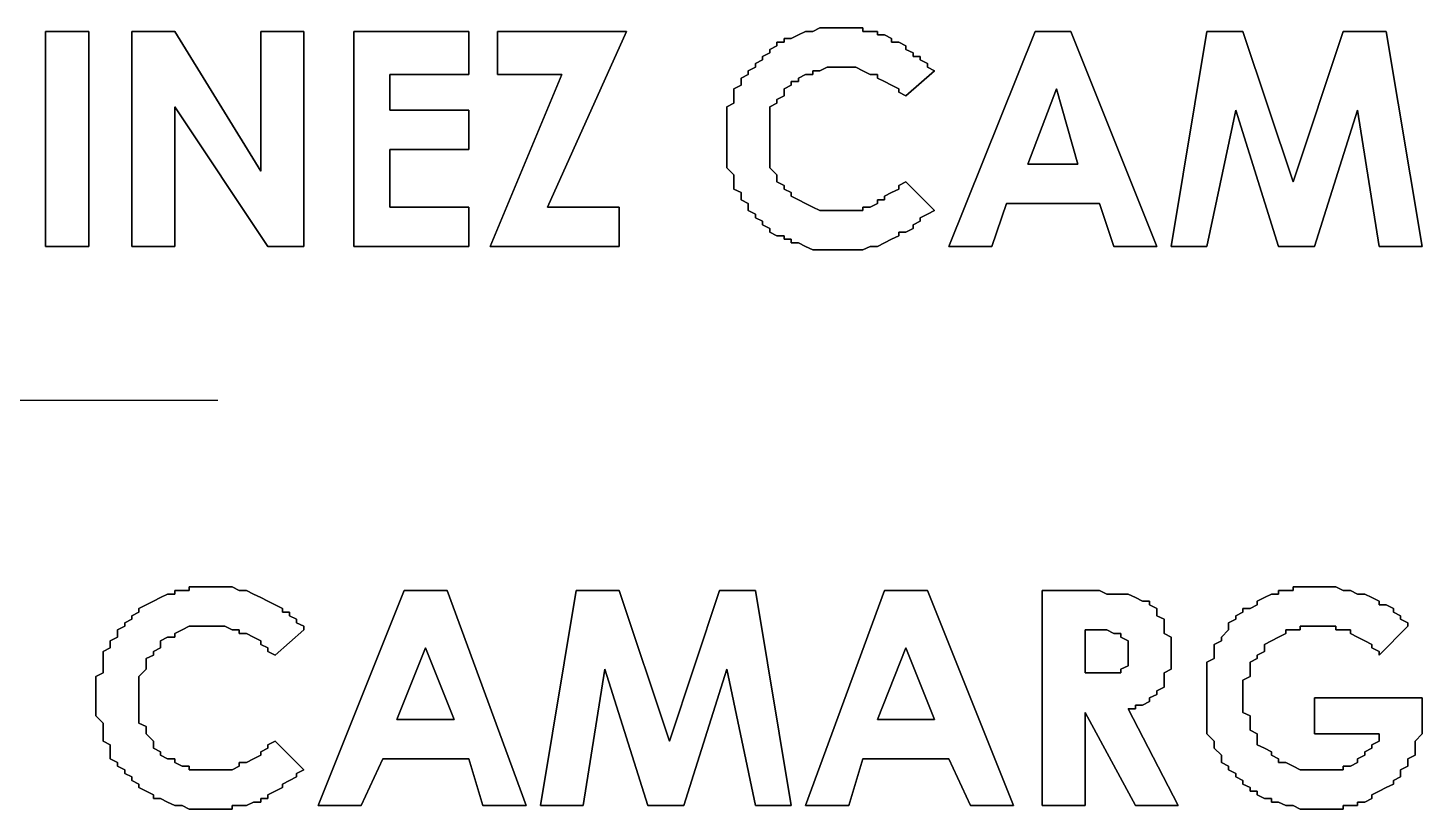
# Model space of a CAD drawing. Header units: metres. Extents: x 2.9 to 42.8, y 1.7 to 28.7.
# Drawn here: x 39.735 to 40.421, y 4.953 to 5.338 of the extents above; entities that cross this region are included whole.
import ezdxf

# ---------------------------------------------------------------- set-up
doc = ezdxf.new("R2010")
doc.units = ezdxf.units.M
doc.layers.add('AMARILLO', color=2, linetype='Continuous')
doc.layers.add('NEGRO', color=7, linetype='Continuous')

msp = doc.modelspace()

# ---------------------------------------------------------------- linework, layer by layer
at = {"layer": 'AMARILLO', "lineweight": -3}
msp.add_lwpolyline([(39.8286, 5.1541), (38.5233, 5.1541)], dxfattribs=at)
at = {"layer": 'NEGRO', "lineweight": -3}
for points in [[(39.7439, 5.3358), (39.7439, 5.2299), (39.7439, 5.3358)], [(39.7651, 5.3358), (39.7439, 5.3358), (39.7651, 5.3358)], [(39.7651, 5.2299), (39.7651, 5.3358), (39.7651, 5.2299)], [(39.7863, 5.3358), (39.7863, 5.2299), (39.7863, 5.3358)], [(39.8074, 5.3358), (39.7863, 5.3358), (39.8074, 5.3358)], [(39.8498, 5.267), (39.8074, 5.3358), (39.8498, 5.267)], [(39.8709, 5.3358), (39.8498, 5.3358), (39.8709, 5.3358)], [(39.8498, 5.3358), (39.8498, 5.267), (39.8498, 5.3358)], [(39.8709, 5.2299), (39.8709, 5.3358), (39.8709, 5.2299)], [(39.8956, 5.3358), (39.8956, 5.2299), (39.8956, 5.3358)], [(39.9521, 5.3358), (39.8956, 5.3358), (39.9521, 5.3358)], [(39.9521, 5.3146), (39.9521, 5.3358), (39.9521, 5.3146)], [(39.9662, 5.3358), (39.9662, 5.3146), (39.9662, 5.3358)], [(40.0297, 5.3358), (39.9662, 5.3358), (40.0297, 5.3358)], [(39.9909, 5.2493), (40.0297, 5.3358), (39.9909, 5.2493)], [(40.1108, 5.3322), (40.1073, 5.3322), (40.1108, 5.3322)], [(40.1073, 5.3322), (40.1073, 5.3305), (40.1073, 5.3322)], [(40.1144, 5.334), (40.1108, 5.3322), (40.1144, 5.334)], [(40.1179, 5.3358), (40.1144, 5.334), (40.1179, 5.3358)], [(40.1214, 5.3358), (40.1179, 5.3358), (40.1214, 5.3358)], [(40.1249, 5.3375), (40.1214, 5.3358), (40.1249, 5.3375)], [(40.1285, 5.3375), (40.1249, 5.3375), (40.1285, 5.3375)], [(40.132, 5.3375), (40.1285, 5.3375), (40.132, 5.3375)], [(40.1355, 5.3375), (40.132, 5.3375), (40.1355, 5.3375)], [(40.1391, 5.3375), (40.1355, 5.3375), (40.1391, 5.3375)], [(40.1426, 5.3375), (40.1391, 5.3375), (40.1426, 5.3375)], [(40.1461, 5.3375), (40.1426, 5.3375), (40.1461, 5.3375)], [(40.1461, 5.3358), (40.1461, 5.3375), (40.1461, 5.3358)], [(40.1496, 5.3358), (40.1461, 5.3358), (40.1496, 5.3358)], [(40.1532, 5.3358), (40.1496, 5.3358), (40.1532, 5.3358)], [(40.1532, 5.334), (40.1532, 5.3358), (40.1532, 5.334)], [(40.1567, 5.334), (40.1532, 5.334), (40.1567, 5.334)], [(40.1602, 5.3322), (40.1567, 5.334), (40.1602, 5.3322)], [(40.1602, 5.3305), (40.1602, 5.3322), (40.1602, 5.3305)], [(40.2308, 5.3358), (40.1884, 5.2299), (40.2308, 5.3358)], [(40.2484, 5.3358), (40.2308, 5.3358), (40.2484, 5.3358)], [(40.2907, 5.2299), (40.2484, 5.3358), (40.2907, 5.2299)], [(40.3154, 5.3358), (40.2978, 5.2299), (40.3154, 5.3358)], [(40.3331, 5.3358), (40.3154, 5.3358), (40.3331, 5.3358)], [(40.3578, 5.2617), (40.3331, 5.3358), (40.3578, 5.2617)], [(40.3825, 5.3358), (40.3578, 5.2617), (40.3825, 5.3358)], [(40.4036, 5.3358), (40.3825, 5.3358), (40.4036, 5.3358)], [(40.4213, 5.2299), (40.4036, 5.3358), (40.4213, 5.2299)], [(40.1003, 5.3252), (40.0967, 5.3234), (40.1003, 5.3252)], [(40.1038, 5.3287), (40.1003, 5.3269), (40.1038, 5.3287)], [(40.1003, 5.3269), (40.1003, 5.3252), (40.1003, 5.3269)], [(40.1073, 5.3305), (40.1038, 5.3305), (40.1073, 5.3305)], [(40.1038, 5.3305), (40.1038, 5.3287), (40.1038, 5.3305)], [(40.1637, 5.3305), (40.1602, 5.3305), (40.1637, 5.3305)], [(40.1673, 5.3287), (40.1637, 5.3305), (40.1673, 5.3287)], [(40.1673, 5.3269), (40.1673, 5.3287), (40.1673, 5.3269)], [(40.1708, 5.3252), (40.1673, 5.3269), (40.1708, 5.3252)], [(40.1708, 5.3234), (40.1708, 5.3252), (40.1708, 5.3234)], [(40.0932, 5.3181), (40.0897, 5.3164), (40.0932, 5.3181)], [(40.0967, 5.3217), (40.0932, 5.3199), (40.0967, 5.3217)], [(40.0932, 5.3199), (40.0932, 5.3181), (40.0932, 5.3199)], [(40.0967, 5.3234), (40.0967, 5.3217), (40.0967, 5.3234)], [(40.1249, 5.3164), (40.1285, 5.3181), (40.1249, 5.3164)], [(40.1285, 5.3181), (40.132, 5.3181), (40.1285, 5.3181)], [(40.132, 5.3181), (40.1355, 5.3181), (40.132, 5.3181)], [(40.1355, 5.3181), (40.1391, 5.3181), (40.1355, 5.3181)], [(40.1391, 5.3181), (40.1426, 5.3181), (40.1391, 5.3181)], [(40.1426, 5.3181), (40.1461, 5.3164), (40.1426, 5.3181)], [(40.1743, 5.3234), (40.1708, 5.3234), (40.1743, 5.3234)], [(40.1743, 5.3217), (40.1743, 5.3234), (40.1743, 5.3217)], [(40.1779, 5.3199), (40.1743, 5.3217), (40.1779, 5.3199)], [(40.1779, 5.3181), (40.1779, 5.3199), (40.1779, 5.3181)], [(40.1814, 5.3164), (40.1779, 5.3181), (40.1814, 5.3164)], [(39.9133, 5.297), (39.9133, 5.3146), (39.9133, 5.297)], [(39.9133, 5.3146), (39.9521, 5.3146), (39.9133, 5.3146)], [(39.9979, 5.3146), (39.9627, 5.2299), (39.9979, 5.3146)], [(39.9662, 5.3146), (39.9979, 5.3146), (39.9662, 5.3146)], [(40.0897, 5.3146), (40.0861, 5.3128), (40.0897, 5.3146)], [(40.0861, 5.3128), (40.0861, 5.3111), (40.0861, 5.3128)], [(40.0861, 5.3111), (40.0861, 5.3093), (40.0861, 5.3111)], [(40.0897, 5.3164), (40.0897, 5.3146), (40.0897, 5.3164)], [(40.1108, 5.3093), (40.1108, 5.3111), (40.1108, 5.3093)], [(40.1108, 5.3111), (40.1144, 5.3111), (40.1108, 5.3111)], [(40.1144, 5.3128), (40.1179, 5.3146), (40.1144, 5.3128)], [(40.1144, 5.3111), (40.1144, 5.3128), (40.1144, 5.3111)], [(40.1179, 5.3146), (40.1214, 5.3146), (40.1179, 5.3146)], [(40.1214, 5.3146), (40.1214, 5.3164), (40.1214, 5.3146)], [(40.1214, 5.3164), (40.1249, 5.3164), (40.1214, 5.3164)], [(40.1461, 5.3164), (40.1496, 5.3146), (40.1461, 5.3164)], [(40.1496, 5.3146), (40.1532, 5.3146), (40.1496, 5.3146)], [(40.1532, 5.3146), (40.1532, 5.3128), (40.1532, 5.3146)], [(40.1532, 5.3128), (40.1567, 5.3111), (40.1532, 5.3128)], [(40.1567, 5.3111), (40.1602, 5.3093), (40.1567, 5.3111)], [(40.1673, 5.304), (40.1814, 5.3164), (40.1673, 5.304)], [(40.0861, 5.3093), (40.0826, 5.3075), (40.0861, 5.3093)], [(40.0826, 5.3075), (40.0826, 5.3058), (40.0826, 5.3075)], [(40.0826, 5.3058), (40.0826, 5.3022), (40.0826, 5.3058)], [(40.1038, 5.3022), (40.1073, 5.304), (40.1038, 5.3022)], [(40.1073, 5.3075), (40.1108, 5.3093), (40.1073, 5.3075)], [(40.1073, 5.3058), (40.1073, 5.3075), (40.1073, 5.3058)], [(40.1073, 5.304), (40.1073, 5.3058), (40.1073, 5.304)], [(40.1602, 5.3093), (40.1637, 5.3075), (40.1602, 5.3093)], [(40.1637, 5.3075), (40.1637, 5.3058), (40.1637, 5.3075)], [(40.1637, 5.3058), (40.1673, 5.304), (40.1637, 5.3058)], [(40.2273, 5.2705), (40.2414, 5.3075), (40.2273, 5.2705)], [(40.2414, 5.3075), (40.2519, 5.2705), (40.2414, 5.3075)], [(39.8074, 5.2299), (39.8074, 5.2987), (39.8074, 5.2299)], [(39.8074, 5.2987), (39.8533, 5.2299), (39.8074, 5.2987)], [(40.0826, 5.3005), (40.0791, 5.2987), (40.0826, 5.3005)], [(40.0791, 5.2987), (40.0791, 5.2952), (40.0791, 5.2987)], [(40.0826, 5.3022), (40.0826, 5.3005), (40.0826, 5.3022)], [(40.1003, 5.2987), (40.1038, 5.3005), (40.1003, 5.2987)], [(40.1003, 5.2952), (40.1003, 5.2987), (40.1003, 5.2952)], [(40.1038, 5.3005), (40.1038, 5.3022), (40.1038, 5.3005)], [(39.9521, 5.297), (39.9133, 5.297), (39.9521, 5.297)], [(39.9521, 5.2776), (39.9521, 5.297), (39.9521, 5.2776)], [(40.0791, 5.2952), (40.0791, 5.2934), (40.0791, 5.2952)], [(40.0791, 5.2934), (40.0791, 5.2899), (40.0791, 5.2934)], [(40.1003, 5.2934), (40.1003, 5.2952), (40.1003, 5.2934)], [(40.1003, 5.2917), (40.1003, 5.2934), (40.1003, 5.2917)], [(40.1003, 5.2881), (40.1003, 5.2917), (40.1003, 5.2881)], [(40.3154, 5.2299), (40.3296, 5.297), (40.3154, 5.2299)], [(40.3296, 5.297), (40.3507, 5.2299), (40.3296, 5.297)], [(40.3684, 5.2299), (40.3895, 5.297), (40.3684, 5.2299)], [(40.3895, 5.297), (40.4001, 5.2299), (40.3895, 5.297)], [(40.0791, 5.2899), (40.0791, 5.2881), (40.0791, 5.2899)], [(40.0791, 5.2881), (40.0791, 5.2864), (40.0791, 5.2881)], [(40.0791, 5.2864), (40.0791, 5.2828), (40.0791, 5.2864)], [(40.1003, 5.2864), (40.1003, 5.2881), (40.1003, 5.2864)], [(40.1003, 5.2846), (40.1003, 5.2864), (40.1003, 5.2846)], [(40.1003, 5.2828), (40.1003, 5.2846), (40.1003, 5.2828)], [(39.9133, 5.2493), (39.9133, 5.2776), (39.9133, 5.2493)], [(39.9133, 5.2776), (39.9521, 5.2776), (39.9133, 5.2776)], [(40.0791, 5.2828), (40.0791, 5.2811), (40.0791, 5.2828)], [(40.0791, 5.2811), (40.0791, 5.2776), (40.0791, 5.2811)], [(40.0791, 5.2776), (40.0791, 5.2758), (40.0791, 5.2776)], [(40.1003, 5.2811), (40.1003, 5.2828), (40.1003, 5.2811)], [(40.1003, 5.2776), (40.1003, 5.2811), (40.1003, 5.2776)], [(40.1003, 5.2758), (40.1003, 5.2776), (40.1003, 5.2758)], [(40.0791, 5.2758), (40.0791, 5.2723), (40.0791, 5.2758)], [(40.0791, 5.2723), (40.0791, 5.2705), (40.0791, 5.2723)], [(40.0791, 5.2705), (40.0791, 5.2687), (40.0791, 5.2705)], [(40.1003, 5.2723), (40.1003, 5.2758), (40.1003, 5.2723)], [(40.1003, 5.2705), (40.1003, 5.2723), (40.1003, 5.2705)], [(40.1003, 5.2687), (40.1003, 5.2705), (40.1003, 5.2687)], [(40.2519, 5.2705), (40.2273, 5.2705), (40.2519, 5.2705)], [(40.0791, 5.2687), (40.0826, 5.2652), (40.0791, 5.2687)], [(40.0826, 5.2652), (40.0826, 5.2634), (40.0826, 5.2652)], [(40.0826, 5.2634), (40.0826, 5.2617), (40.0826, 5.2634)], [(40.1038, 5.2652), (40.1003, 5.2687), (40.1038, 5.2652)], [(40.1038, 5.2634), (40.1038, 5.2652), (40.1038, 5.2634)], [(40.1038, 5.2617), (40.1038, 5.2634), (40.1038, 5.2617)], [(40.0826, 5.2617), (40.0826, 5.2582), (40.0826, 5.2617)], [(40.0826, 5.2582), (40.0861, 5.2564), (40.0826, 5.2582)], [(40.0861, 5.2564), (40.0861, 5.2546), (40.0861, 5.2564)], [(40.1073, 5.2599), (40.1038, 5.2617), (40.1073, 5.2599)], [(40.1073, 5.2582), (40.1073, 5.2599), (40.1073, 5.2582)], [(40.1108, 5.2564), (40.1073, 5.2582), (40.1108, 5.2564)], [(40.1108, 5.2546), (40.1108, 5.2564), (40.1108, 5.2546)], [(40.1602, 5.2564), (40.1567, 5.2546), (40.1602, 5.2564)], [(40.1637, 5.2582), (40.1602, 5.2564), (40.1637, 5.2582)], [(40.1673, 5.2617), (40.1637, 5.2599), (40.1673, 5.2617)], [(40.1637, 5.2599), (40.1637, 5.2582), (40.1637, 5.2599)], [(40.1814, 5.2476), (40.1673, 5.2617), (40.1814, 5.2476)], [(39.9521, 5.2493), (39.9133, 5.2493), (39.9521, 5.2493)], [(39.9521, 5.2299), (39.9521, 5.2493), (39.9521, 5.2299)], [(40.0262, 5.2493), (39.9909, 5.2493), (40.0262, 5.2493)], [(40.0262, 5.2299), (40.0262, 5.2493), (40.0262, 5.2299)], [(40.0861, 5.2546), (40.0861, 5.2529), (40.0861, 5.2546)], [(40.0861, 5.2529), (40.0897, 5.2511), (40.0861, 5.2529)], [(40.0897, 5.2511), (40.0897, 5.2493), (40.0897, 5.2511)], [(40.0897, 5.2493), (40.0897, 5.2476), (40.0897, 5.2493)], [(40.1144, 5.2529), (40.1108, 5.2546), (40.1144, 5.2529)], [(40.1179, 5.2511), (40.1144, 5.2529), (40.1179, 5.2511)], [(40.1214, 5.2493), (40.1179, 5.2511), (40.1214, 5.2493)], [(40.1249, 5.2476), (40.1214, 5.2493), (40.1249, 5.2476)], [(40.1496, 5.2493), (40.1461, 5.2493), (40.1496, 5.2493)], [(40.1461, 5.2493), (40.1461, 5.2476), (40.1461, 5.2493)], [(40.1532, 5.2511), (40.1496, 5.2493), (40.1532, 5.2511)], [(40.1567, 5.2529), (40.1532, 5.2529), (40.1567, 5.2529)], [(40.1532, 5.2529), (40.1532, 5.2511), (40.1532, 5.2529)], [(40.1567, 5.2546), (40.1567, 5.2529), (40.1567, 5.2546)], [(40.2096, 5.2299), (40.2167, 5.2511), (40.2096, 5.2299)], [(40.2167, 5.2511), (40.2625, 5.2511), (40.2167, 5.2511)], [(40.2625, 5.2511), (40.2696, 5.2299), (40.2625, 5.2511)], [(40.0897, 5.2476), (40.0932, 5.2458), (40.0897, 5.2476)], [(40.0932, 5.2458), (40.0932, 5.244), (40.0932, 5.2458)], [(40.0932, 5.244), (40.0967, 5.2423), (40.0932, 5.244)], [(40.0967, 5.2423), (40.0967, 5.2405), (40.0967, 5.2423)], [(40.1285, 5.2476), (40.1249, 5.2476), (40.1285, 5.2476)], [(40.132, 5.2476), (40.1285, 5.2476), (40.132, 5.2476)], [(40.1355, 5.2476), (40.132, 5.2476), (40.1355, 5.2476)], [(40.1391, 5.2476), (40.1355, 5.2476), (40.1391, 5.2476)], [(40.1426, 5.2476), (40.1391, 5.2476), (40.1426, 5.2476)], [(40.1461, 5.2476), (40.1426, 5.2476), (40.1461, 5.2476)], [(40.1708, 5.2405), (40.1743, 5.2423), (40.1708, 5.2405)], [(40.1743, 5.244), (40.1779, 5.2458), (40.1743, 5.244)], [(40.1743, 5.2423), (40.1743, 5.244), (40.1743, 5.2423)], [(40.1779, 5.2458), (40.1814, 5.2476), (40.1779, 5.2458)], [(40.0967, 5.2405), (40.1003, 5.2387), (40.0967, 5.2405)], [(40.1003, 5.2387), (40.1003, 5.237), (40.1003, 5.2387)], [(40.1003, 5.237), (40.1038, 5.2352), (40.1003, 5.237)], [(40.1637, 5.2352), (40.1637, 5.237), (40.1637, 5.2352)], [(40.1637, 5.237), (40.1673, 5.237), (40.1637, 5.237)], [(40.1673, 5.237), (40.1708, 5.2387), (40.1673, 5.237)], [(40.1708, 5.2387), (40.1708, 5.2405), (40.1708, 5.2387)], [(39.7439, 5.2299), (39.7651, 5.2299), (39.7439, 5.2299)], [(39.7863, 5.2299), (39.8074, 5.2299), (39.7863, 5.2299)], [(39.8533, 5.2299), (39.8709, 5.2299), (39.8533, 5.2299)], [(39.8956, 5.2299), (39.9521, 5.2299), (39.8956, 5.2299)], [(39.9627, 5.2299), (40.0262, 5.2299), (39.9627, 5.2299)], [(40.1038, 5.2352), (40.1073, 5.2352), (40.1038, 5.2352)], [(40.1073, 5.2352), (40.1073, 5.2335), (40.1073, 5.2352)], [(40.1073, 5.2335), (40.1108, 5.2335), (40.1073, 5.2335)], [(40.1108, 5.2335), (40.1108, 5.2317), (40.1108, 5.2335)], [(40.1108, 5.2317), (40.1144, 5.2317), (40.1108, 5.2317)], [(40.1144, 5.2317), (40.1179, 5.2299), (40.1144, 5.2317)], [(40.1179, 5.2299), (40.1214, 5.2282), (40.1179, 5.2299)], [(40.1461, 5.2282), (40.1496, 5.2299), (40.1461, 5.2282)], [(40.1496, 5.2299), (40.1532, 5.2299), (40.1496, 5.2299)], [(40.1532, 5.2299), (40.1567, 5.2317), (40.1532, 5.2299)], [(40.1567, 5.2317), (40.1602, 5.2335), (40.1567, 5.2317)], [(40.1602, 5.2335), (40.1637, 5.2352), (40.1602, 5.2335)], [(40.1884, 5.2299), (40.2096, 5.2299), (40.1884, 5.2299)], [(40.2696, 5.2299), (40.2907, 5.2299), (40.2696, 5.2299)], [(40.2978, 5.2299), (40.3154, 5.2299), (40.2978, 5.2299)], [(40.3507, 5.2299), (40.3684, 5.2299), (40.3507, 5.2299)], [(40.4001, 5.2299), (40.4213, 5.2299), (40.4001, 5.2299)], [(40.1214, 5.2282), (40.1249, 5.2282), (40.1214, 5.2282)], [(40.1249, 5.2282), (40.1285, 5.2282), (40.1249, 5.2282)], [(40.1285, 5.2282), (40.132, 5.2282), (40.1285, 5.2282)], [(40.132, 5.2282), (40.1355, 5.2282), (40.132, 5.2282)], [(40.1355, 5.2282), (40.1391, 5.2282), (40.1355, 5.2282)], [(40.1391, 5.2282), (40.1426, 5.2282), (40.1391, 5.2282)], [(40.1426, 5.2282), (40.1461, 5.2282), (40.1426, 5.2282)], [(39.8004, 5.0571), (39.7969, 5.0553), (39.8004, 5.0571)], [(39.8039, 5.0588), (39.8004, 5.0571), (39.8039, 5.0588)], [(39.8074, 5.0588), (39.8039, 5.0588), (39.8074, 5.0588)], [(39.811, 5.0606), (39.8074, 5.0606), (39.811, 5.0606)], [(39.8074, 5.0606), (39.8074, 5.0588), (39.8074, 5.0606)], [(39.8145, 5.0606), (39.811, 5.0606), (39.8145, 5.0606)], [(39.818, 5.0624), (39.8145, 5.0624), (39.818, 5.0624)], [(39.8145, 5.0624), (39.8145, 5.0606), (39.8145, 5.0624)], [(39.8216, 5.0624), (39.818, 5.0624), (39.8216, 5.0624)], [(39.8251, 5.0624), (39.8216, 5.0624), (39.8251, 5.0624)], [(39.8286, 5.0624), (39.8251, 5.0624), (39.8286, 5.0624)], [(39.8321, 5.0624), (39.8286, 5.0624), (39.8321, 5.0624)], [(39.8357, 5.0624), (39.8321, 5.0624), (39.8357, 5.0624)], [(39.8392, 5.0606), (39.8357, 5.0624), (39.8392, 5.0606)], [(39.8427, 5.0606), (39.8392, 5.0606), (39.8427, 5.0606)], [(39.8462, 5.0588), (39.8427, 5.0606), (39.8462, 5.0588)], [(39.8498, 5.0571), (39.8462, 5.0588), (39.8498, 5.0571)], [(39.8533, 5.0553), (39.8498, 5.0571), (39.8533, 5.0553)], [(39.9203, 5.0606), (39.878, 4.9548), (39.9203, 5.0606)], [(39.9415, 5.0606), (39.9203, 5.0606), (39.9415, 5.0606)], [(39.9803, 4.9548), (39.9415, 5.0606), (39.9803, 4.9548)], [(40.005, 5.0606), (39.9874, 4.9548), (40.005, 5.0606)], [(40.0262, 5.0606), (40.005, 5.0606), (40.0262, 5.0606)], [(40.0509, 4.9865), (40.0262, 5.0606), (40.0509, 4.9865)], [(40.0756, 5.0606), (40.0509, 4.9865), (40.0756, 5.0606)], [(40.0932, 5.0606), (40.0756, 5.0606), (40.0932, 5.0606)], [(40.1108, 4.9548), (40.0932, 5.0606), (40.1108, 4.9548)], [(40.1567, 5.0606), (40.1179, 4.9548), (40.1567, 5.0606)], [(40.1779, 5.0606), (40.1567, 5.0606), (40.1779, 5.0606)], [(40.2202, 4.9548), (40.1779, 5.0606), (40.2202, 4.9548)], [(40.2343, 5.0606), (40.2343, 4.9548), (40.2343, 5.0606)], [(40.2555, 5.0606), (40.2343, 5.0606), (40.2555, 5.0606)], [(40.259, 5.0606), (40.2555, 5.0606), (40.259, 5.0606)], [(40.2625, 5.0606), (40.259, 5.0606), (40.2625, 5.0606)], [(40.2661, 5.0588), (40.2625, 5.0606), (40.2661, 5.0588)], [(40.2696, 5.0588), (40.2661, 5.0588), (40.2696, 5.0588)], [(40.2731, 5.0588), (40.2696, 5.0588), (40.2731, 5.0588)], [(40.2766, 5.0588), (40.2731, 5.0588), (40.2766, 5.0588)], [(40.2802, 5.0571), (40.2766, 5.0588), (40.2802, 5.0571)], [(40.2837, 5.0553), (40.2802, 5.0571), (40.2837, 5.0553)], [(40.3437, 5.0571), (40.3401, 5.0553), (40.3437, 5.0571)], [(40.3472, 5.0588), (40.3437, 5.0571), (40.3472, 5.0588)], [(40.3507, 5.0588), (40.3472, 5.0588), (40.3507, 5.0588)], [(40.3543, 5.0606), (40.3507, 5.0606), (40.3543, 5.0606)], [(40.3507, 5.0606), (40.3507, 5.0588), (40.3507, 5.0606)], [(40.3578, 5.0606), (40.3543, 5.0606), (40.3578, 5.0606)], [(40.3613, 5.0624), (40.3578, 5.0624), (40.3613, 5.0624)], [(40.3578, 5.0624), (40.3578, 5.0606), (40.3578, 5.0624)], [(40.3648, 5.0624), (40.3613, 5.0624), (40.3648, 5.0624)], [(40.3684, 5.0624), (40.3648, 5.0624), (40.3684, 5.0624)], [(40.3719, 5.0624), (40.3684, 5.0624), (40.3719, 5.0624)], [(40.3754, 5.0624), (40.3719, 5.0624), (40.3754, 5.0624)], [(40.3789, 5.0624), (40.3754, 5.0624), (40.3789, 5.0624)], [(40.3825, 5.0606), (40.3789, 5.0624), (40.3825, 5.0606)], [(40.386, 5.0606), (40.3825, 5.0606), (40.386, 5.0606)], [(40.3895, 5.0588), (40.386, 5.0606), (40.3895, 5.0588)], [(40.3931, 5.0588), (40.3895, 5.0588), (40.3931, 5.0588)], [(40.3966, 5.0571), (40.3931, 5.0588), (40.3966, 5.0571)], [(40.4001, 5.0553), (40.3966, 5.0571), (40.4001, 5.0553)], [(39.7933, 5.0535), (39.7898, 5.0518), (39.7933, 5.0535)], [(39.7898, 5.0518), (39.7898, 5.05), (39.7898, 5.0518)], [(39.7969, 5.0553), (39.7933, 5.0535), (39.7969, 5.0553)], [(39.8568, 5.0535), (39.8533, 5.0553), (39.8568, 5.0535)], [(39.8604, 5.0518), (39.8568, 5.0535), (39.8604, 5.0518)], [(39.8604, 5.05), (39.8604, 5.0518), (39.8604, 5.05)], [(40.2872, 5.0553), (40.2837, 5.0553), (40.2872, 5.0553)], [(40.2872, 5.0535), (40.2872, 5.0553), (40.2872, 5.0535)], [(40.2907, 5.0518), (40.2872, 5.0535), (40.2907, 5.0518)], [(40.2907, 5.05), (40.2907, 5.0518), (40.2907, 5.05)], [(40.3366, 5.0518), (40.3331, 5.0518), (40.3366, 5.0518)], [(40.3331, 5.0518), (40.3331, 5.05), (40.3331, 5.0518)], [(40.3401, 5.0535), (40.3366, 5.0518), (40.3401, 5.0535)], [(40.3401, 5.0553), (40.3401, 5.0535), (40.3401, 5.0553)], [(40.4001, 5.0535), (40.4001, 5.0553), (40.4001, 5.0535)], [(40.4036, 5.0535), (40.4001, 5.0535), (40.4036, 5.0535)], [(40.4072, 5.0518), (40.4036, 5.0535), (40.4072, 5.0518)], [(40.4072, 5.05), (40.4072, 5.0518), (40.4072, 5.05)], [(39.7863, 5.0465), (39.7828, 5.0447), (39.7863, 5.0465)], [(39.7828, 5.0447), (39.7828, 5.043), (39.7828, 5.0447)], [(39.7898, 5.05), (39.7863, 5.0482), (39.7898, 5.05)], [(39.7863, 5.0482), (39.7863, 5.0465), (39.7863, 5.0482)], [(39.8639, 5.05), (39.8604, 5.05), (39.8639, 5.05)], [(39.8639, 5.0482), (39.8639, 5.05), (39.8639, 5.0482)], [(39.8674, 5.0465), (39.8639, 5.0482), (39.8674, 5.0465)], [(39.8674, 5.0447), (39.8674, 5.0465), (39.8674, 5.0447)], [(39.8709, 5.043), (39.8674, 5.0447), (39.8709, 5.043)], [(40.2907, 5.0482), (40.2907, 5.05), (40.2907, 5.0482)], [(40.2943, 5.0465), (40.2907, 5.0482), (40.2943, 5.0465)], [(40.2943, 5.0447), (40.2943, 5.0465), (40.2943, 5.0447)], [(40.2943, 5.043), (40.2943, 5.0447), (40.2943, 5.043)], [(40.3296, 5.0465), (40.326, 5.0447), (40.3296, 5.0465)], [(40.326, 5.0447), (40.326, 5.043), (40.326, 5.0447)], [(40.3331, 5.05), (40.3296, 5.0482), (40.3331, 5.05)], [(40.3296, 5.0482), (40.3296, 5.0465), (40.3296, 5.0482)], [(40.4107, 5.0482), (40.4072, 5.05), (40.4107, 5.0482)], [(40.4107, 5.0465), (40.4107, 5.0482), (40.4107, 5.0465)], [(40.4142, 5.0447), (40.4107, 5.0465), (40.4142, 5.0447)], [(40.4142, 5.043), (40.4142, 5.0447), (40.4142, 5.043)], [(39.7792, 5.0377), (39.7757, 5.0359), (39.7792, 5.0377)], [(39.7828, 5.043), (39.7792, 5.0412), (39.7828, 5.043)], [(39.7792, 5.0412), (39.7792, 5.0394), (39.7792, 5.0412)], [(39.7792, 5.0394), (39.7792, 5.0377), (39.7792, 5.0394)], [(39.8004, 5.0359), (39.8039, 5.0377), (39.8004, 5.0359)], [(39.8039, 5.0377), (39.8074, 5.0377), (39.8039, 5.0377)], [(39.8074, 5.0394), (39.811, 5.0412), (39.8074, 5.0394)], [(39.8074, 5.0377), (39.8074, 5.0394), (39.8074, 5.0377)], [(39.811, 5.0412), (39.8145, 5.043), (39.811, 5.0412)], [(39.8145, 5.043), (39.818, 5.043), (39.8145, 5.043)], [(39.818, 5.043), (39.8216, 5.043), (39.818, 5.043)], [(39.8216, 5.043), (39.8251, 5.043), (39.8216, 5.043)], [(39.8251, 5.043), (39.8286, 5.043), (39.8251, 5.043)], [(39.8286, 5.043), (39.8321, 5.043), (39.8286, 5.043)], [(39.8321, 5.043), (39.8357, 5.0412), (39.8321, 5.043)], [(39.8357, 5.0412), (39.8392, 5.0412), (39.8357, 5.0412)], [(39.8392, 5.0412), (39.8392, 5.0394), (39.8392, 5.0412)], [(39.8392, 5.0394), (39.8427, 5.0394), (39.8392, 5.0394)], [(39.8427, 5.0394), (39.8462, 5.0377), (39.8427, 5.0394)], [(39.8462, 5.0377), (39.8498, 5.0359), (39.8462, 5.0377)], [(39.8568, 5.0288), (39.8709, 5.0412), (39.8568, 5.0288)], [(39.8709, 5.0412), (39.8709, 5.043), (39.8709, 5.0412)], [(40.2555, 5.02), (40.2555, 5.0412), (40.2555, 5.02)], [(40.2555, 5.0412), (40.2625, 5.0412), (40.2555, 5.0412)], [(40.2625, 5.0412), (40.2661, 5.0412), (40.2625, 5.0412)], [(40.2661, 5.0412), (40.2696, 5.0394), (40.2661, 5.0412)], [(40.2696, 5.0394), (40.2731, 5.0394), (40.2696, 5.0394)], [(40.2731, 5.0394), (40.2731, 5.0377), (40.2731, 5.0394)], [(40.2731, 5.0377), (40.2766, 5.0359), (40.2731, 5.0377)], [(40.2943, 5.0394), (40.2943, 5.043), (40.2943, 5.0394)], [(40.2978, 5.0377), (40.2943, 5.0394), (40.2978, 5.0377)], [(40.2978, 5.0359), (40.2978, 5.0377), (40.2978, 5.0359)], [(40.326, 5.0412), (40.3225, 5.0377), (40.326, 5.0412)], [(40.3225, 5.0377), (40.3225, 5.0359), (40.3225, 5.0377)], [(40.326, 5.043), (40.326, 5.0412), (40.326, 5.043)], [(40.3472, 5.0359), (40.3507, 5.0377), (40.3472, 5.0359)], [(40.3507, 5.0377), (40.3543, 5.0394), (40.3507, 5.0377)], [(40.3543, 5.0394), (40.3543, 5.0412), (40.3543, 5.0394)], [(40.3543, 5.0412), (40.3578, 5.0412), (40.3543, 5.0412)], [(40.3578, 5.0412), (40.3613, 5.0412), (40.3578, 5.0412)], [(40.3613, 5.0412), (40.3613, 5.043), (40.3613, 5.0412)], [(40.3613, 5.043), (40.3648, 5.043), (40.3613, 5.043)], [(40.3648, 5.043), (40.3684, 5.043), (40.3648, 5.043)], [(40.3684, 5.043), (40.3719, 5.043), (40.3684, 5.043)], [(40.3719, 5.043), (40.3754, 5.043), (40.3719, 5.043)], [(40.3754, 5.043), (40.3789, 5.043), (40.3754, 5.043)], [(40.3789, 5.043), (40.3789, 5.0412), (40.3789, 5.043)], [(40.3789, 5.0412), (40.3825, 5.0412), (40.3789, 5.0412)], [(40.3825, 5.0412), (40.386, 5.0412), (40.3825, 5.0412)], [(40.386, 5.0412), (40.386, 5.0394), (40.386, 5.0412)], [(40.386, 5.0394), (40.3895, 5.0377), (40.386, 5.0394)], [(40.3895, 5.0377), (40.3931, 5.0359), (40.3895, 5.0377)], [(40.4001, 5.0288), (40.4142, 5.043), (40.4001, 5.0288)], [(39.7757, 5.0324), (39.7722, 5.0306), (39.7757, 5.0324)], [(39.7722, 5.0306), (39.7722, 5.0271), (39.7722, 5.0306)], [(39.7757, 5.0359), (39.7757, 5.0341), (39.7757, 5.0359)], [(39.7757, 5.0341), (39.7757, 5.0324), (39.7757, 5.0341)], [(39.7969, 5.0306), (39.8004, 5.0324), (39.7969, 5.0306)], [(39.7969, 5.0288), (39.7969, 5.0306), (39.7969, 5.0288)], [(39.8004, 5.0341), (39.8004, 5.0359), (39.8004, 5.0341)], [(39.8004, 5.0324), (39.8004, 5.0341), (39.8004, 5.0324)], [(39.8498, 5.0359), (39.8498, 5.0341), (39.8498, 5.0359)], [(39.8498, 5.0341), (39.8533, 5.0324), (39.8498, 5.0341)], [(39.8533, 5.0324), (39.8533, 5.0306), (39.8533, 5.0324)], [(39.8533, 5.0306), (39.8568, 5.0288), (39.8533, 5.0306)], [(39.9168, 4.9971), (39.9309, 5.0324), (39.9168, 4.9971)], [(39.9309, 5.0324), (39.945, 4.9971), (39.9309, 5.0324)], [(40.1532, 4.9971), (40.1673, 5.0324), (40.1532, 4.9971)], [(40.1673, 5.0324), (40.1814, 4.9971), (40.1673, 5.0324)], [(40.2766, 5.0359), (40.2766, 5.0341), (40.2766, 5.0359)], [(40.2766, 5.0341), (40.2766, 5.0324), (40.2766, 5.0341)], [(40.2766, 5.0324), (40.2766, 5.0306), (40.2766, 5.0324)], [(40.2766, 5.0306), (40.2766, 5.0271), (40.2766, 5.0306)], [(40.2978, 5.0324), (40.2978, 5.0359), (40.2978, 5.0324)], [(40.2978, 5.0306), (40.2978, 5.0324), (40.2978, 5.0306)], [(40.2978, 5.0288), (40.2978, 5.0306), (40.2978, 5.0288)], [(40.3225, 5.0359), (40.319, 5.0341), (40.3225, 5.0359)], [(40.319, 5.0341), (40.319, 5.0324), (40.319, 5.0341)], [(40.319, 5.0324), (40.319, 5.0306), (40.319, 5.0324)], [(40.319, 5.0306), (40.319, 5.0271), (40.319, 5.0306)], [(40.3401, 5.0288), (40.3437, 5.0306), (40.3401, 5.0288)], [(40.3437, 5.0341), (40.3472, 5.0359), (40.3437, 5.0341)], [(40.3437, 5.0324), (40.3437, 5.0341), (40.3437, 5.0324)], [(40.3437, 5.0306), (40.3437, 5.0324), (40.3437, 5.0306)], [(40.3931, 5.0359), (40.3966, 5.0341), (40.3931, 5.0359)], [(40.3966, 5.0341), (40.3966, 5.0324), (40.3966, 5.0341)], [(40.3966, 5.0324), (40.4001, 5.0306), (40.3966, 5.0324)], [(40.4001, 5.0306), (40.4001, 5.0288), (40.4001, 5.0306)], [(39.7722, 5.0271), (39.7722, 5.0253), (39.7722, 5.0271)], [(39.7722, 5.0253), (39.7722, 5.0236), (39.7722, 5.0253)], [(39.7722, 5.0236), (39.7722, 5.02), (39.7722, 5.0236)], [(39.7933, 5.0271), (39.7969, 5.0288), (39.7933, 5.0271)], [(39.7933, 5.0253), (39.7933, 5.0271), (39.7933, 5.0253)], [(39.7933, 5.0236), (39.7933, 5.0253), (39.7933, 5.0236)], [(39.7933, 5.0218), (39.7933, 5.0236), (39.7933, 5.0218)], [(40.2766, 5.0236), (40.2731, 5.0218), (40.2766, 5.0236)], [(40.2766, 5.0271), (40.2766, 5.0253), (40.2766, 5.0271)], [(40.2766, 5.0253), (40.2766, 5.0236), (40.2766, 5.0253)], [(40.2978, 5.0271), (40.2978, 5.0288), (40.2978, 5.0271)], [(40.2978, 5.0236), (40.2978, 5.0271), (40.2978, 5.0236)], [(40.2978, 5.0218), (40.2978, 5.0236), (40.2978, 5.0218)], [(40.319, 5.0271), (40.3154, 5.0253), (40.319, 5.0271)], [(40.3154, 5.0253), (40.3154, 5.0236), (40.3154, 5.0253)], [(40.3154, 5.0236), (40.3154, 5.02), (40.3154, 5.0236)], [(40.3366, 5.0253), (40.3401, 5.0271), (40.3366, 5.0253)], [(40.3366, 5.0236), (40.3366, 5.0253), (40.3366, 5.0236)], [(40.3366, 5.02), (40.3366, 5.0236), (40.3366, 5.02)], [(40.3401, 5.0271), (40.3401, 5.0288), (40.3401, 5.0271)], [(39.7722, 5.02), (39.7686, 5.0183), (39.7722, 5.02)], [(39.7686, 5.0183), (39.7686, 5.0165), (39.7686, 5.0183)], [(39.7686, 5.0165), (39.7686, 5.013), (39.7686, 5.0165)], [(39.7898, 5.0183), (39.7933, 5.0218), (39.7898, 5.0183)], [(39.7898, 5.0165), (39.7898, 5.0183), (39.7898, 5.0165)], [(39.7898, 5.0147), (39.7898, 5.0165), (39.7898, 5.0147)], [(40.0085, 4.9548), (40.0191, 5.0218), (40.0085, 4.9548)], [(40.0191, 5.0218), (40.0403, 4.9548), (40.0191, 5.0218)], [(40.0579, 4.9548), (40.0791, 5.0218), (40.0579, 4.9548)], [(40.0791, 5.0218), (40.0932, 4.9548), (40.0791, 5.0218)], [(40.2625, 5.02), (40.2555, 5.02), (40.2625, 5.02)], [(40.2661, 5.02), (40.2625, 5.02), (40.2661, 5.02)], [(40.2696, 5.02), (40.2661, 5.02), (40.2696, 5.02)], [(40.2731, 5.02), (40.2696, 5.02), (40.2731, 5.02)], [(40.2731, 5.0218), (40.2731, 5.02), (40.2731, 5.0218)], [(40.2943, 5.02), (40.2978, 5.0218), (40.2943, 5.02)], [(40.2943, 5.0165), (40.2943, 5.02), (40.2943, 5.0165)], [(40.2943, 5.0147), (40.2943, 5.0165), (40.2943, 5.0147)], [(40.3154, 5.02), (40.3154, 5.0183), (40.3154, 5.02)], [(40.3154, 5.0183), (40.3154, 5.0165), (40.3154, 5.0183)], [(40.3154, 5.0165), (40.3154, 5.013), (40.3154, 5.0165)], [(40.3331, 5.0165), (40.3366, 5.0183), (40.3331, 5.0165)], [(40.3331, 5.013), (40.3331, 5.0165), (40.3331, 5.013)], [(40.3366, 5.0183), (40.3366, 5.02), (40.3366, 5.0183)], [(39.7686, 5.013), (39.7686, 5.0112), (39.7686, 5.013)], [(39.7686, 5.0112), (39.7686, 5.0077), (39.7686, 5.0112)], [(39.7898, 5.0112), (39.7898, 5.0147), (39.7898, 5.0112)], [(39.7898, 5.0094), (39.7898, 5.0112), (39.7898, 5.0094)], [(39.7898, 5.0077), (39.7898, 5.0094), (39.7898, 5.0077)], [(40.2872, 5.0077), (40.2907, 5.0094), (40.2872, 5.0077)], [(40.2907, 5.0112), (40.2943, 5.013), (40.2907, 5.0112)], [(40.2907, 5.0094), (40.2907, 5.0112), (40.2907, 5.0094)], [(40.2943, 5.013), (40.2943, 5.0147), (40.2943, 5.013)], [(40.3154, 5.013), (40.3154, 5.0112), (40.3154, 5.013)], [(40.3154, 5.0112), (40.3154, 5.0077), (40.3154, 5.0112)], [(40.3331, 5.0112), (40.3331, 5.013), (40.3331, 5.0112)], [(40.3331, 5.0094), (40.3331, 5.0112), (40.3331, 5.0094)], [(40.3331, 5.0077), (40.3331, 5.0094), (40.3331, 5.0077)], [(39.7686, 5.0077), (39.7686, 5.0059), (39.7686, 5.0077)], [(39.7686, 5.0059), (39.7686, 5.0024), (39.7686, 5.0059)], [(39.7686, 5.0024), (39.7686, 5.0006), (39.7686, 5.0024)], [(39.7898, 5.0059), (39.7898, 5.0077), (39.7898, 5.0059)], [(39.7898, 5.0024), (39.7898, 5.0059), (39.7898, 5.0024)], [(39.7898, 5.0006), (39.7898, 5.0024), (39.7898, 5.0006)], [(40.3013, 4.9548), (40.2766, 5.0024), (40.3013, 4.9548)], [(40.2766, 5.0024), (40.2802, 5.0024), (40.2766, 5.0024)], [(40.2802, 5.0024), (40.2802, 5.0042), (40.2802, 5.0024)], [(40.2802, 5.0042), (40.2837, 5.0042), (40.2802, 5.0042)], [(40.2837, 5.0042), (40.2872, 5.0059), (40.2837, 5.0042)], [(40.2872, 5.0059), (40.2872, 5.0077), (40.2872, 5.0059)], [(40.3154, 5.0077), (40.3154, 5.0059), (40.3154, 5.0077)], [(40.3154, 5.0059), (40.3154, 5.0042), (40.3154, 5.0059)], [(40.3154, 5.0042), (40.3154, 5.0006), (40.3154, 5.0042)], [(40.3331, 5.0059), (40.3331, 5.0077), (40.3331, 5.0059)], [(40.3331, 5.0024), (40.3331, 5.0059), (40.3331, 5.0024)], [(40.3331, 5.0006), (40.3331, 5.0024), (40.3331, 5.0006)], [(40.4213, 5.0077), (40.3684, 5.0077), (40.4213, 5.0077)], [(40.3684, 5.0077), (40.3684, 4.99), (40.3684, 5.0077)], [(40.4213, 5.0042), (40.4213, 5.0077), (40.4213, 5.0042)], [(40.4213, 5.0024), (40.4213, 5.0042), (40.4213, 5.0024)], [(40.4213, 4.9989), (40.4213, 5.0024), (40.4213, 4.9989)], [(39.7686, 5.0006), (39.7686, 4.9989), (39.7686, 5.0006)], [(39.7686, 4.9989), (39.7722, 4.9953), (39.7686, 4.9989)], [(39.7722, 4.9953), (39.7722, 4.9936), (39.7722, 4.9953)], [(39.7898, 4.9971), (39.7898, 5.0006), (39.7898, 4.9971)], [(39.7898, 4.9953), (39.7898, 4.9971), (39.7898, 4.9953)], [(39.7933, 4.9936), (39.7898, 4.9953), (39.7933, 4.9936)], [(39.945, 4.9971), (39.9168, 4.9971), (39.945, 4.9971)], [(40.1814, 4.9971), (40.1532, 4.9971), (40.1814, 4.9971)], [(40.2555, 4.9548), (40.2555, 5.0006), (40.2555, 4.9548)], [(40.2555, 5.0006), (40.2802, 4.9548), (40.2555, 5.0006)], [(40.3154, 5.0006), (40.3154, 4.9989), (40.3154, 5.0006)], [(40.3154, 4.9989), (40.3154, 4.9971), (40.3154, 4.9989)], [(40.3154, 4.9971), (40.3154, 4.9936), (40.3154, 4.9971)], [(40.3366, 4.9989), (40.3331, 5.0006), (40.3366, 4.9989)], [(40.3366, 4.9953), (40.3366, 4.9989), (40.3366, 4.9953)], [(40.3366, 4.9936), (40.3366, 4.9953), (40.3366, 4.9936)], [(40.4213, 4.9971), (40.4213, 4.9989), (40.4213, 4.9971)], [(40.4213, 4.9936), (40.4213, 4.9971), (40.4213, 4.9936)], [(39.7722, 4.9936), (39.7722, 4.99), (39.7722, 4.9936)], [(39.7722, 4.99), (39.7722, 4.9883), (39.7722, 4.99)], [(39.7933, 4.99), (39.7933, 4.9936), (39.7933, 4.99)], [(39.7969, 4.9865), (39.7933, 4.99), (39.7969, 4.9865)], [(40.3154, 4.9936), (40.3154, 4.9918), (40.3154, 4.9936)], [(40.3154, 4.9918), (40.3154, 4.99), (40.3154, 4.9918)], [(40.3154, 4.99), (40.319, 4.9865), (40.3154, 4.99)], [(40.3366, 4.9918), (40.3366, 4.9936), (40.3366, 4.9918)], [(40.3401, 4.99), (40.3366, 4.9918), (40.3401, 4.99)], [(40.3401, 4.9883), (40.3401, 4.99), (40.3401, 4.9883)], [(40.3684, 4.99), (40.4001, 4.99), (40.3684, 4.99)], [(40.4001, 4.99), (40.4001, 4.9865), (40.4001, 4.99)], [(40.4178, 4.9865), (40.4213, 4.99), (40.4178, 4.9865)], [(40.4213, 4.9918), (40.4213, 4.9936), (40.4213, 4.9918)], [(40.4213, 4.99), (40.4213, 4.9918), (40.4213, 4.99)], [(39.7722, 4.9883), (39.7722, 4.9865), (39.7722, 4.9883)], [(39.7722, 4.9865), (39.7757, 4.9847), (39.7722, 4.9865)], [(39.7757, 4.9847), (39.7757, 4.9812), (39.7757, 4.9847)], [(39.7969, 4.9847), (39.7969, 4.9865), (39.7969, 4.9847)], [(39.7969, 4.983), (39.7969, 4.9847), (39.7969, 4.983)], [(39.8004, 4.9812), (39.7969, 4.983), (39.8004, 4.9812)], [(39.8533, 4.983), (39.8498, 4.9812), (39.8533, 4.983)], [(39.8568, 4.9865), (39.8533, 4.9847), (39.8568, 4.9865)], [(39.8533, 4.9847), (39.8533, 4.983), (39.8533, 4.9847)], [(39.8709, 4.9724), (39.8568, 4.9865), (39.8709, 4.9724)], [(40.319, 4.9865), (40.319, 4.9847), (40.319, 4.9865)], [(40.319, 4.9847), (40.319, 4.983), (40.319, 4.9847)], [(40.319, 4.983), (40.3225, 4.9795), (40.319, 4.983)], [(40.3401, 4.9847), (40.3401, 4.9883), (40.3401, 4.9847)], [(40.3437, 4.983), (40.3401, 4.9847), (40.3437, 4.983)], [(40.3472, 4.9812), (40.3437, 4.983), (40.3472, 4.9812)], [(40.3966, 4.983), (40.3931, 4.9812), (40.3966, 4.983)], [(40.4001, 4.9865), (40.3966, 4.9847), (40.4001, 4.9865)], [(40.3966, 4.9847), (40.3966, 4.983), (40.3966, 4.9847)], [(40.4178, 4.9847), (40.4178, 4.9865), (40.4178, 4.9847)], [(40.4178, 4.983), (40.4178, 4.9847), (40.4178, 4.983)], [(40.4178, 4.9795), (40.4178, 4.983), (40.4178, 4.9795)], [(39.7757, 4.9812), (39.7757, 4.9795), (39.7757, 4.9812)], [(39.7757, 4.9795), (39.7757, 4.9777), (39.7757, 4.9795)], [(39.7757, 4.9777), (39.7792, 4.9759), (39.7757, 4.9777)], [(39.7792, 4.9759), (39.7792, 4.9742), (39.7792, 4.9759)], [(39.8004, 4.9795), (39.8004, 4.9812), (39.8004, 4.9795)], [(39.8039, 4.9777), (39.8004, 4.9795), (39.8039, 4.9777)], [(39.8074, 4.9777), (39.8039, 4.9777), (39.8074, 4.9777)], [(39.8074, 4.9759), (39.8074, 4.9777), (39.8074, 4.9759)], [(39.811, 4.9742), (39.8074, 4.9759), (39.811, 4.9742)], [(39.8427, 4.9759), (39.8392, 4.9759), (39.8427, 4.9759)], [(39.8392, 4.9759), (39.8392, 4.9742), (39.8392, 4.9759)], [(39.8462, 4.9777), (39.8427, 4.9759), (39.8462, 4.9777)], [(39.8498, 4.9795), (39.8462, 4.9777), (39.8498, 4.9795)], [(39.8498, 4.9812), (39.8498, 4.9795), (39.8498, 4.9812)], [(39.8992, 4.9548), (39.9098, 4.9777), (39.8992, 4.9548)], [(39.9098, 4.9777), (39.9521, 4.9777), (39.9098, 4.9777)], [(39.9521, 4.9777), (39.9591, 4.9548), (39.9521, 4.9777)], [(40.1391, 4.9548), (40.1461, 4.9777), (40.1391, 4.9548)], [(40.1461, 4.9777), (40.1884, 4.9777), (40.1461, 4.9777)], [(40.1884, 4.9777), (40.199, 4.9548), (40.1884, 4.9777)], [(40.3225, 4.9795), (40.3225, 4.9759), (40.3225, 4.9795)], [(40.3225, 4.9759), (40.326, 4.9742), (40.3225, 4.9759)], [(40.3472, 4.9795), (40.3472, 4.9812), (40.3472, 4.9795)], [(40.3507, 4.9777), (40.3472, 4.9795), (40.3507, 4.9777)], [(40.3507, 4.9759), (40.3507, 4.9777), (40.3507, 4.9759)], [(40.3543, 4.9759), (40.3507, 4.9759), (40.3543, 4.9759)], [(40.3578, 4.9742), (40.3543, 4.9759), (40.3578, 4.9742)], [(40.3895, 4.9759), (40.386, 4.9742), (40.3895, 4.9759)], [(40.3931, 4.9795), (40.3895, 4.9777), (40.3931, 4.9795)], [(40.3895, 4.9777), (40.3895, 4.9759), (40.3895, 4.9777)], [(40.3931, 4.9812), (40.3931, 4.9795), (40.3931, 4.9812)], [(40.4142, 4.9777), (40.4178, 4.9795), (40.4142, 4.9777)], [(40.4142, 4.9759), (40.4142, 4.9777), (40.4142, 4.9759)], [(40.4142, 4.9742), (40.4142, 4.9759), (40.4142, 4.9742)], [(39.7792, 4.9742), (39.7828, 4.9724), (39.7792, 4.9742)], [(39.7828, 4.9724), (39.7828, 4.9706), (39.7828, 4.9724)], [(39.7828, 4.9706), (39.7863, 4.9689), (39.7828, 4.9706)], [(39.7863, 4.9689), (39.7863, 4.9671), (39.7863, 4.9689)], [(39.8145, 4.9742), (39.811, 4.9742), (39.8145, 4.9742)], [(39.8145, 4.9724), (39.8145, 4.9742), (39.8145, 4.9724)], [(39.818, 4.9724), (39.8145, 4.9724), (39.818, 4.9724)], [(39.8216, 4.9724), (39.818, 4.9724), (39.8216, 4.9724)], [(39.8251, 4.9724), (39.8216, 4.9724), (39.8251, 4.9724)], [(39.8286, 4.9724), (39.8251, 4.9724), (39.8286, 4.9724)], [(39.8321, 4.9724), (39.8286, 4.9724), (39.8321, 4.9724)], [(39.8357, 4.9724), (39.8321, 4.9724), (39.8357, 4.9724)], [(39.8392, 4.9742), (39.8357, 4.9724), (39.8392, 4.9742)], [(39.8639, 4.9671), (39.8674, 4.9689), (39.8639, 4.9671)], [(39.8674, 4.9706), (39.8709, 4.9724), (39.8674, 4.9706)], [(39.8674, 4.9689), (39.8674, 4.9706), (39.8674, 4.9689)], [(40.326, 4.9742), (40.326, 4.9724), (40.326, 4.9742)], [(40.326, 4.9724), (40.3296, 4.9706), (40.326, 4.9724)], [(40.3296, 4.9706), (40.3296, 4.9689), (40.3296, 4.9706)], [(40.3296, 4.9689), (40.3331, 4.9671), (40.3296, 4.9689)], [(40.3613, 4.9724), (40.3578, 4.9742), (40.3613, 4.9724)], [(40.3648, 4.9724), (40.3613, 4.9724), (40.3648, 4.9724)], [(40.3684, 4.9724), (40.3648, 4.9724), (40.3684, 4.9724)], [(40.3719, 4.9724), (40.3684, 4.9724), (40.3719, 4.9724)], [(40.3754, 4.9724), (40.3719, 4.9724), (40.3754, 4.9724)], [(40.3789, 4.9724), (40.3754, 4.9724), (40.3789, 4.9724)], [(40.3825, 4.9724), (40.3789, 4.9724), (40.3825, 4.9724)], [(40.386, 4.9742), (40.3825, 4.9742), (40.386, 4.9742)], [(40.3825, 4.9742), (40.3825, 4.9724), (40.3825, 4.9742)], [(40.4072, 4.9671), (40.4107, 4.9689), (40.4072, 4.9671)], [(40.4107, 4.9724), (40.4142, 4.9742), (40.4107, 4.9724)], [(40.4107, 4.9689), (40.4107, 4.9724), (40.4107, 4.9689)], [(39.7863, 4.9671), (39.7898, 4.9653), (39.7863, 4.9671)], [(39.7898, 4.9653), (39.7898, 4.9636), (39.7898, 4.9653)], [(39.7898, 4.9636), (39.7933, 4.9618), (39.7898, 4.9636)], [(39.7933, 4.9618), (39.7969, 4.9601), (39.7933, 4.9618)], [(39.8533, 4.9601), (39.8568, 4.9618), (39.8533, 4.9601)], [(39.8568, 4.9618), (39.8604, 4.9636), (39.8568, 4.9618)], [(39.8604, 4.9653), (39.8639, 4.9671), (39.8604, 4.9653)], [(39.8604, 4.9636), (39.8604, 4.9653), (39.8604, 4.9636)], [(40.3331, 4.9671), (40.3331, 4.9653), (40.3331, 4.9671)], [(40.3331, 4.9653), (40.3366, 4.9636), (40.3331, 4.9653)], [(40.3366, 4.9636), (40.3366, 4.9618), (40.3366, 4.9636)], [(40.3366, 4.9618), (40.3401, 4.9618), (40.3366, 4.9618)], [(40.3401, 4.9618), (40.3401, 4.9601), (40.3401, 4.9618)], [(40.3966, 4.9601), (40.4001, 4.9618), (40.3966, 4.9601)], [(40.4001, 4.9618), (40.4036, 4.9636), (40.4001, 4.9618)], [(40.4036, 4.9636), (40.4072, 4.9653), (40.4036, 4.9636)], [(40.4072, 4.9653), (40.4072, 4.9671), (40.4072, 4.9653)], [(39.7969, 4.9601), (39.7969, 4.9583), (39.7969, 4.9601)], [(39.7969, 4.9583), (39.8004, 4.9583), (39.7969, 4.9583)], [(39.8004, 4.9583), (39.8039, 4.9565), (39.8004, 4.9583)], [(39.8039, 4.9565), (39.8074, 4.9548), (39.8039, 4.9565)], [(39.8074, 4.9548), (39.811, 4.9548), (39.8074, 4.9548)], [(39.811, 4.9548), (39.8145, 4.953), (39.811, 4.9548)], [(39.8357, 4.953), (39.8357, 4.9548), (39.8357, 4.953)], [(39.8357, 4.9548), (39.8392, 4.9548), (39.8357, 4.9548)], [(39.8392, 4.9548), (39.8427, 4.9548), (39.8392, 4.9548)], [(39.8427, 4.9548), (39.8462, 4.9565), (39.8427, 4.9548)], [(39.8462, 4.9565), (39.8498, 4.9565), (39.8462, 4.9565)], [(39.8498, 4.9565), (39.8498, 4.9583), (39.8498, 4.9565)], [(39.8498, 4.9583), (39.8533, 4.9583), (39.8498, 4.9583)], [(39.8533, 4.9583), (39.8533, 4.9601), (39.8533, 4.9583)], [(39.878, 4.9548), (39.8992, 4.9548), (39.878, 4.9548)], [(39.9591, 4.9548), (39.9803, 4.9548), (39.9591, 4.9548)], [(39.9874, 4.9548), (40.0085, 4.9548), (39.9874, 4.9548)], [(40.0403, 4.9548), (40.0579, 4.9548), (40.0403, 4.9548)], [(40.0932, 4.9548), (40.1108, 4.9548), (40.0932, 4.9548)], [(40.1179, 4.9548), (40.1391, 4.9548), (40.1179, 4.9548)], [(40.199, 4.9548), (40.2202, 4.9548), (40.199, 4.9548)], [(40.2343, 4.9548), (40.2555, 4.9548), (40.2343, 4.9548)], [(40.2802, 4.9548), (40.3013, 4.9548), (40.2802, 4.9548)], [(40.3401, 4.9601), (40.3437, 4.9583), (40.3401, 4.9601)], [(40.3437, 4.9583), (40.3472, 4.9583), (40.3437, 4.9583)], [(40.3472, 4.9583), (40.3472, 4.9565), (40.3472, 4.9583)], [(40.3472, 4.9565), (40.3507, 4.9565), (40.3472, 4.9565)], [(40.3507, 4.9565), (40.3543, 4.9548), (40.3507, 4.9565)], [(40.3543, 4.9548), (40.3578, 4.9548), (40.3543, 4.9548)], [(40.3578, 4.9548), (40.3613, 4.953), (40.3578, 4.9548)], [(40.3825, 4.953), (40.3825, 4.9548), (40.3825, 4.953)], [(40.3825, 4.9548), (40.386, 4.9548), (40.3825, 4.9548)], [(40.386, 4.9548), (40.3895, 4.9548), (40.386, 4.9548)], [(40.3895, 4.9548), (40.3895, 4.9565), (40.3895, 4.9548)], [(40.3895, 4.9565), (40.3931, 4.9565), (40.3895, 4.9565)], [(40.3931, 4.9565), (40.3966, 4.9583), (40.3931, 4.9565)], [(40.3966, 4.9583), (40.3966, 4.9601), (40.3966, 4.9583)], [(39.8145, 4.953), (39.818, 4.953), (39.8145, 4.953)], [(39.818, 4.953), (39.8216, 4.953), (39.818, 4.953)], [(39.8216, 4.953), (39.8251, 4.953), (39.8216, 4.953)], [(39.8251, 4.953), (39.8286, 4.953), (39.8251, 4.953)], [(39.8286, 4.953), (39.8321, 4.953), (39.8286, 4.953)], [(39.8321, 4.953), (39.8357, 4.953), (39.8321, 4.953)], [(40.3613, 4.953), (40.3648, 4.953), (40.3613, 4.953)], [(40.3648, 4.953), (40.3684, 4.953), (40.3648, 4.953)], [(40.3684, 4.953), (40.3719, 4.953), (40.3684, 4.953)], [(40.3719, 4.953), (40.3754, 4.953), (40.3719, 4.953)], [(40.3754, 4.953), (40.3789, 4.953), (40.3754, 4.953)], [(40.3789, 4.953), (40.3825, 4.953), (40.3789, 4.953)]]:
    msp.add_lwpolyline(points, dxfattribs=at)

doc.saveas('drawing.dxf')
